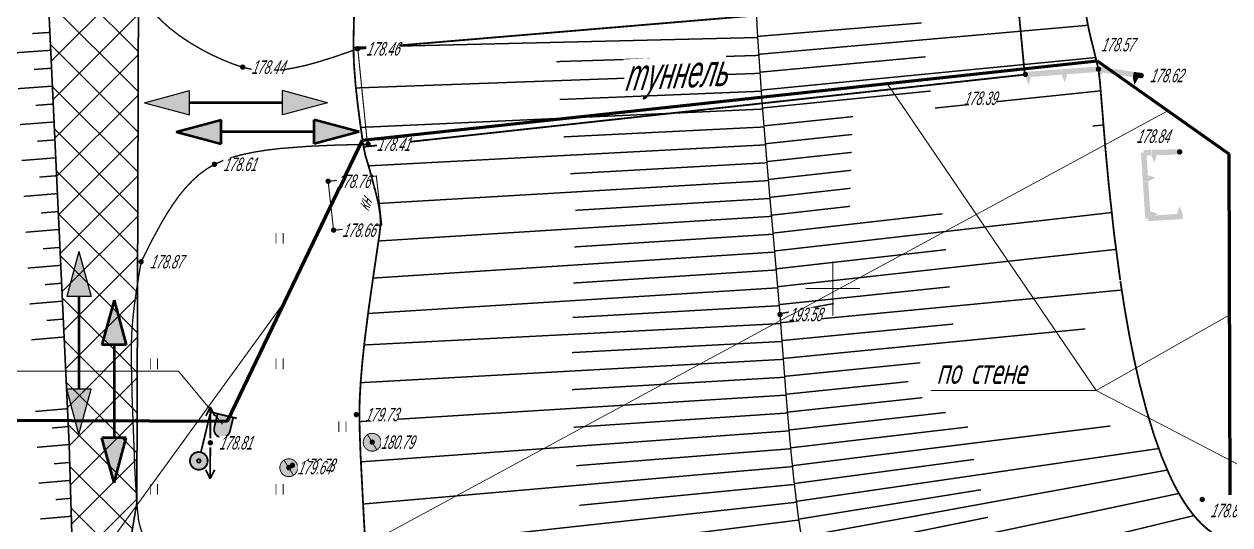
# Model space of a CAD drawing. Header units: millimetres. Extents: x 152217 to 562659, y 54507 to 219294.
# Drawn here: x 559881.5 to 560015.8, y 219011.1 to 219066.9 of the extents above; entities that cross this region are included whole.
import ezdxf

# ---------------------------------------------------------------- set-up
doc = ezdxf.new("R2010")
doc.units = ezdxf.units.MM
for name, pattern in [('Cплошная', [0]), ('Cплошная_0.50', [0]), ('Пунктирная 1_0.50', [0.5, 0, -0.5]), ('Штриховая 1.5-1.5_0.50', [1.5, 0.75, -0.75]), ('Штриховая 2_0.50', [2, 1, -1])]:
    doc.linetypes.add(name, pattern=pattern)
doc.layers.get('0').update_dxf_attribs({"lineweight": 18})
for name, color, linetype in [('доп', 7, 'Continuous'), ('Колодцы без разделения по назначению', 7, 'Continuous'), ('Контур здания', 7, 'Continuous'), ('ЛЭП н.напряж. застроен. терр.', 7, 'Continuous'), ('Проезжие части улиц и тротуаров (без бортового камня)', 7, 'Continuous'), ('Растительность травяная луговая', 7, 'Continuous'), ('Рельеф', 7, 'Continuous'), ('Сетка координатная', 7, 'Continuous'), ('Стенки подпорные отвес. (каменные_ бетонные_ железобетонные)', 7, 'Continuous'), ('Фонарь электр._ на ж.б. столб', 7, 'Continuous')]:
    doc.layers.add(name, color=color, linetype=linetype)
doc.layers.add('ИИ_ОФОРМЛЕНИЕ_025', color=7, linetype='Continuous', lineweight=25)
doc.layers.add('Эл.кабель', color=2, linetype='Continuous', lineweight=50)
doc.styles.get("Standard").update_dxf_attribs({"font": 'simplex.shx', "width": 0.6, "oblique": 15})

# ---------------------------------------------------------------- blocks, each defined once
blk = doc.blocks.new('2011 - 401 трава')
at = {"color": 7, "linetype": 'Continuous', "lineweight": 0, "const_width": 0.1, "flags": 128}
for points in [[(0, 0), (0, 1.2)], [(0.8, 0), (0.8, 1.2)]]:
    blk.add_lwpolyline(points, dxfattribs=at)
blk = doc.blocks.new('4031 - 114.4 ЛЭП низкого напряжения')
at = {"color": 7, "linetype": 'Continuous', "lineweight": 0, "const_width": 0.2, "flags": 128}
for points in [[(0.5, 0), (4, 0)], [(4, 0), (3, 0.5)], [(3, -0.5), (4, 0)]]:
    blk.add_lwpolyline(points, dxfattribs=at)
blk = doc.blocks.new('4031 - 114.4 ЛЭП низкого напряжения_MIRROR')
at = {"color": 7, "linetype": 'Continuous', "lineweight": 0, "const_width": 0.2, "flags": 128}
for points in [[(-4, 0), (-3, 0.5)], [(-3, -0.5), (-4, 0)], [(-0.5, 0), (-4, 0)]]:
    blk.add_lwpolyline(points, dxfattribs=at)
blk = doc.blocks.new('48 - 117.1 колодц.смотр.без раздел.по назначен d-2.0')
at = {"true_color": 0xffffff}
blk.add_hatch(color=7, dxfattribs=at).paths.add_polyline_path([(-0.00002, 1), (-0.3827, 0.92388), (-0.70712, 0.70712), (-0.92388, 0.3827), (-1, 0), (-0.92388, -0.38268), (-0.70712, -0.7071), (-0.3827, -0.92386), (0, -0.99998), (0.38268, -0.92386), (0.7071, -0.7071), (0.92386, -0.38268), (0.99998, 0.00002), (0.92386, 0.3827), (0.7071, 0.70712), (0.38268, 0.92388)])
at = {"color": 7, "linetype": 'Continuous', "lineweight": 0, "const_width": 0.1, "flags": 128}
blk.add_lwpolyline([(0, 1), (0.269797, 0.962917), (0.519584, 0.854419), (0.730836, 0.682553), (0.887885, 0.460065), (0.979084, 0.203456), (0.997669, -0.068242), (0.942261, -0.33488), (0.81697, -0.57668), (0.631088, -0.775711), (0.398401, -0.917211), (0.136167, -0.990686), (-0.136167, -0.990686), (-0.398401, -0.917211), (-0.631088, -0.775711), (-0.81697, -0.57668), (-0.942261, -0.33488), (-0.997669, -0.068242), (-0.979084, 0.203456), (-0.887885, 0.460065), (-0.730836, 0.682553), (-0.519584, 0.854419), (-0.269797, 0.962917), (0, 1)], close=True, dxfattribs=at)
at = {"color": 7, "linetype": 'Continuous', "lineweight": 0, "true_color": 0xffffff, "const_width": 0.02, "flags": 128}
blk.add_lwpolyline([(0, 1), (-0.382683, 0.92388), (-0.707107, 0.707107), (-0.92388, 0.382683), (-1, 0), (-0.92388, -0.382683), (-0.707107, -0.707107), (-0.382683, -0.92388), (0, -1), (0.382683, -0.92388), (0.707107, -0.707107), (0.92388, -0.382683), (1, 0), (0.92388, 0.382683), (0.707107, 0.707107), (0.382683, 0.92388), (0, 1)], close=True, dxfattribs=at)
at = {"color": 7, "linetype": 'Continuous', "lineweight": 0, "const_width": 0.1, "flags": 128}
blk.add_lwpolyline([(-0.71, 0.71), (0.71, -0.71)], dxfattribs=at)
blk = doc.blocks.new('33 - 110.1.1 фонарь на жб столб')
at = {"true_color": 0xffffff}
for points in [[(1.3, 2.8), (0.4, 2.8), (0.4, 2), (0.46028, 1.775), (0.625, 1.6103), (0.85, 1.55), (1.075, 1.6103), (1.2397, 1.775), (1.3, 2)], [(0, 0.5), (-0.25, 0.43302), (-0.43302, 0.25002), (-0.5, 0.00002), (-0.43302, -0.24998), (-0.25, -0.433), (-0.00002, -0.5), (0.24998, -0.433), (0.433, -0.25), (0.5, 0), (0.433, 0.25), (0.25, 0.43302)]]:
    blk.add_hatch(color=7, dxfattribs=at).paths.add_polyline_path(points)
at = {"color": 7, "linetype": 'Continuous', "lineweight": 0, "const_width": 0.1, "flags": 128}
for points in [[(0, 0.5), (0, 3)], [(0, 2.8), (1.5, 2.8)], [(0.4, 2.8), (0.4, 2)], [(1.3, 2.8), (1.3, 2)], [(1.3, 2), (1.265746, 1.827792), (1.168198, 1.681802), (1.022208, 1.584254), (0.85, 1.55), (0.677792, 1.584254), (0.531802, 1.681802), (0.434254, 1.827792), (0.4, 2)]]:
    blk.add_lwpolyline(points, dxfattribs=at)
at = {"color": 7, "linetype": 'Continuous', "lineweight": 0, "true_color": 0xffffff, "const_width": 0.02, "flags": 128}
for points in [[(1.3, 2.8), (0.4, 2.8), (0.4, 2), (0.460289, 1.775), (0.625, 1.610289), (0.85, 1.55), (1.075, 1.610289), (1.239711, 1.775), (1.3, 2), (1.3, 2.8)], [(0, 0.5), (-0.25, 0.433013), (-0.433013, 0.25), (-0.5, 0), (-0.433013, -0.25), (-0.25, -0.433013), (0, -0.5), (0.25, -0.433013), (0.433013, -0.25), (0.5, 0), (0.433013, 0.25), (0.25, 0.433013), (0, 0.5)]]:
    blk.add_lwpolyline(points, close=True, dxfattribs=at)
at = {"color": 7, "linetype": 'Continuous', "lineweight": 0, "const_width": 0.1, "flags": 128}
for points in [[(0, 0.5), (0.191342, 0.46194), (0.353553, 0.353553), (0.46194, 0.191342), (0.5, 0), (0.46194, -0.191342), (0.353553, -0.353553), (0.191342, -0.46194), (0, -0.5), (-0.191342, -0.46194), (-0.353553, -0.353553), (-0.46194, -0.191342), (-0.5, 0), (-0.46194, 0.191342), (-0.353553, 0.353553), (-0.191342, 0.46194), (0, 0.5)], [(0.086189, -0.05071), (0.096802, 0.025087), (0.05071, 0.086189), (-0.025087, 0.096802), (-0.086189, 0.05071), (-0.096802, -0.025087), (-0.05071, -0.086189), (0.025087, -0.096802), (0.086189, -0.05071)]]:
    blk.add_lwpolyline(points, close=True, dxfattribs=at)
blk = doc.blocks.new('118 - 330 отм высот')
blk.add_hatch(color=7).paths.add_polyline_path([(0.098, 0.12), (0.002, 0.155), (-0.095, 0.121), (-0.146, 0.032), (-0.129, -0.069), (-0.05, -0.135), (0.052, -0.136), (0.131, -0.07), (0.149, 0.031)])
at = {"color": 7, "linetype": 'Continuous', "lineweight": 0, "const_width": 0.01, "flags": 128}
blk.add_lwpolyline([(0.098, 0.12), (0.002, 0.155), (-0.095, 0.121), (-0.146, 0.032), (-0.129, -0.069), (-0.05, -0.135), (0.052, -0.136), (0.131, -0.07), (0.149, 0.031), (0.098, 0.12)], close=True, dxfattribs=at)
blk = doc.blocks.new('Крест')
at = {"color": 0, "linetype": 'Continuous', "lineweight": 0, "flags": 128}
for points in [[(0, -1), (0, 1)], [(-1, 0), (1, 0)]]:
    blk.add_lwpolyline(points, dxfattribs=at)

msp = doc.modelspace()

# ---------------------------------------------------------------- hatches: boundary and pattern name
at = {"layer": 'ИИ_ОФОРМЛЕНИЕ_025'}
h = msp.add_hatch(color=5, dxfattribs=at)
h.dxf.hatch_style = 1
h.paths.add_polyline_path([(559894.9058, 219058.1729), (559899.9058, 219056.8171), (559899.9058, 219059.5286)])
h.paths.add_polyline_path([(559915.2674, 219058.1729), (559910.2674, 219059.5286), (559910.2674, 219056.8171)])
at = {"layer": 'ИИ_ОФОРМЛЕНИЕ_025', "lineweight": 50}
h = msp.add_hatch(color=1, dxfattribs=at)
h.dxf.hatch_style = 1
h.paths.add_polyline_path([(559898.4269, 219054.9216), (559903.4269, 219053.5659), (559903.4269, 219056.2774)])
h.paths.add_polyline_path([(559918.7885, 219054.9216), (559913.7885, 219056.2774), (559913.7885, 219053.5659)])
at = {"layer": 'ИИ_ОФОРМЛЕНИЕ_025'}
h = msp.add_hatch(color=5, dxfattribs=at)
h.dxf.hatch_style = 1
h.paths.add_polyline_path([(559887.5869, 219021.2163), (559888.9426, 219026.2163), (559886.2311, 219026.2163)])
h.paths.add_polyline_path([(559887.5869, 219041.5779), (559886.2311, 219036.5779), (559888.9426, 219036.5779)])
at = {"layer": 'ИИ_ОФОРМЛЕНИЕ_025', "lineweight": 50}
h = msp.add_hatch(color=1, dxfattribs=at)
h.dxf.hatch_style = 1
h.paths.add_polyline_path([(559891.5094, 219015.797), (559892.8652, 219020.797), (559890.1537, 219020.797)])
h.paths.add_polyline_path([(559891.5094, 219036.1586), (559890.1537, 219031.1586), (559892.8652, 219031.1586)])
at = {"layer": 'Стенки подпорные отвес. (каменные_ бетонные_ железобетонные)'}
for points in [[(559993.6072, 219061.0497), (559993.6264, 219061.044), (559993.6285, 219061.0512), (559996.9983, 219061.2956), (559996.9549, 219061.8941), (559992.9654, 219061.6047), (559993.0088, 219061.0062), (559993.0102, 219060.9864), (559993.0124, 219060.9558), (559993.0129, 219060.9496), (559993.3477, 219060.2217), (559993.37, 219060.1734), (559993.385, 219060.2244), (559993.5963, 219060.9419), (559993.6264, 219061.044)], [(559997.0256, 219061.3176), (559997.0069, 219061.3163), (559996.9968, 219061.3156), (559997.0089, 219061.2894), (559997.366, 219060.5132), (559997.3841, 219060.5215), (559997.4033, 219060.5159), (559997.6145, 219061.2333), (559997.6446, 219061.3355), (559997.6467, 219061.3427), (560001.0166, 219061.5871), (560000.9732, 219062.1855), (559996.9836, 219061.8961)], [(560001.1323, 219061.8963), (560001.1106, 219062.1955), (560001.0019, 219062.1876), (560001.0439, 219061.6091), (560001.0252, 219061.6077), (560001.0151, 219061.607), (560001.0272, 219061.5808), (560001.0453, 219061.5891), (560001.0272, 219061.5808), (560001.0708, 219061.4966), (560001.0723, 219061.4936), (560001.0272, 219061.5808), (560001.0711, 219061.4853), (560001.0536, 219061.3683), (560001.0432, 219061.2983), (560001.0696, 219061.1983), (560001.0432, 219061.2983), (560001.0369, 219061.2557), (560001.1396, 219060.7759), (560001.1591, 219060.7801), (560001.1765, 219060.7704), (560001.5395, 219061.4243), (560001.5912, 219061.5175), (560001.5737, 219061.5272), (560001.5912, 219061.5175), (560001.5948, 219061.524), (560004.9366, 219061.026), (560005.025, 219061.6194), (560001.1765, 219062.193)], [(559997.3882, 219060.4648), (559997.4033, 219060.5159), (559997.3841, 219060.5215), (559997.366, 219060.5132)], [(560001.1765, 219060.7704), (560001.1591, 219060.7801), (560001.1396, 219060.7759), (560001.1507, 219060.7239)], [(560005.8627, 219061.0226), (560005.9315, 219061.4844), (560005.0535, 219061.6152), (560004.968, 219061.0415), (560004.9495, 219061.0443), (560004.9395, 219061.0458), (560004.9456, 219061.0176), (560004.9651, 219061.0217), (560004.9456, 219061.0176), (560004.9697, 219060.9259), (560005.0544, 219060.6045), (560004.9456, 219061.0176), (560005.1244, 219060.1821), (560005.1355, 219060.13), (560005.1614, 219060.1766), (560005.1439, 219060.1863), (560005.1614, 219060.1766), (560005.5243, 219060.8305), (560005.576, 219060.9236), (560005.5585, 219060.9333), (560005.576, 219060.9236), (560005.5796, 219060.9302), (560005.8431, 219060.8909)], [(560006.1623, 219052.7815), (560006.1654, 219052.6049), (560005.9892, 219052.5934), (560005.866, 219052.5854), (560006.0723, 219049.4147), (560006.651, 219049.4524), (560006.6522, 219049.4337), (560006.6529, 219049.4235), (560006.6792, 219049.4354), (560006.671, 219049.4537), (560006.6792, 219049.4354), (560006.7639, 219049.4785), (560007.0604, 219049.6293), (560006.6792, 219049.4354), (560007.4581, 219049.7867), (560007.5068, 219049.8087), (560007.4556, 219049.8241), (560006.7401, 219050.0406), (560006.6379, 219050.0716), (560006.6321, 219050.0524), (560006.6379, 219050.0716), (560006.6307, 219050.0737), (560006.4852, 219052.3105), (560006.9932, 219052.3194), (560006.9826, 219052.9194), (560006.1601, 219052.9048)], [(560007.0217, 219052.34), (560007.003, 219052.3396), (560006.9928, 219052.3395), (560007.0035, 219052.3126), (560007.0425, 219052.2259), (560007.1791, 219051.9226), (560007.0035, 219052.3126), (560007.3175, 219051.518), (560007.3361, 219051.5254), (560007.3175, 219051.518), (560007.3372, 219051.4684), (560007.355, 219051.5187), (560007.6051, 219052.2232), (560007.6409, 219052.3238), (560007.622, 219052.3305), (560007.6409, 219052.3238), (560007.6434, 219052.3309), (560010.1826, 219052.3757), (560010.1742, 219052.8498), (560010.172, 219052.9756), (560007.0115, 219052.9199)], [(560006.9125, 219045.432), (560006.9137, 219045.4133), (560006.9144, 219045.4031), (560006.9407, 219045.415), (560006.9325, 219045.4333), (560006.9407, 219045.415), (560007.7196, 219045.7663), (560007.7113, 219045.7846), (560007.7171, 219045.8037), (560007.0016, 219046.0202), (560006.8993, 219046.0512), (560006.8935, 219046.032), (560006.8993, 219046.0512), (560006.8922, 219046.0533), (560006.6729, 219049.4248), (560006.0741, 219049.3859), (560006.3338, 219045.3943)], [(560006.361, 219045.2485), (560006.6427, 219045.2668), (560006.6595, 219044.985), (560006.6605, 219044.9673), (560010.5352, 219045.198), (560010.4996, 219045.7969), (560010.4984, 219045.8169), (560010.4965, 219045.8476), (560010.4962, 219045.8539), (560010.1708, 219046.5858), (560010.1525, 219046.5777), (560010.1708, 219046.5858), (560010.1492, 219046.6346), (560010.1334, 219046.5836), (560009.913, 219045.8692), (560009.8815, 219045.7672), (560009.8793, 219045.76), (560006.6249, 219045.5663), (560006.6356, 219045.385), (560006.3356, 219045.3655), (560006.3433, 219045.2473)], [(560007.7171, 219045.8037), (560007.7113, 219045.7846), (560007.7196, 219045.7663), (560007.7682, 219045.7883)]]:
    msp.add_hatch(color=7, dxfattribs=at).paths.add_polyline_path(points)

# ---------------------------------------------------------------- linework, layer by layer
for p, q in [((560000.8629, 219026.0828), (560015.7063, 219034.468)), ((559898.6713, 219028.2261), (559862.994, 219028.2261)), ((559903.5959, 219022.3113), (559898.6713, 219028.2261)), ((559982.4667, 219026.0828), (560000.8629, 219026.0828)), ((560000.8629, 219026.0828), (560023.2699, 219014.4131))]:
    msp.add_line(p, q)
at = {"layer": 'ИИ_ОФОРМЛЕНИЕ_025', "color": 6}
for p, q in [((559884.5086, 219062.8125), (559893.0899, 219071.3939)), ((559894.1895, 219063.878), (559886.2083, 219071.8592)), ((559894.1753, 219059.4021), (559884.2037, 219069.3737)), ((559884.708, 219058.5218), (559894.2026, 219068.0164)), ((559894.1612, 219054.9261), (559884.4225, 219064.6647)), ((559884.9074, 219054.2311), (559894.1883, 219063.512)), ((559894.147, 219050.4501), (559884.6414, 219059.9558)), ((559885.1068, 219049.9403), (559894.1741, 219059.0076)), ((559894.1329, 219045.9742), (559884.8602, 219055.2468)), ((559885.3062, 219045.6496), (559894.1598, 219054.5032)), ((559894.1187, 219041.4982), (559885.079, 219050.5379)), ((559885.5056, 219041.3588), (559894.1456, 219049.9989)), ((559894.1046, 219037.0222), (559885.2978, 219045.8289)), ((559885.705, 219037.0681), (559894.1314, 219045.4945)), ((559894.0904, 219032.5462), (559885.5167, 219041.12)), ((559885.9044, 219032.7774), (559894.1171, 219040.9901)), ((559894.0762, 219028.0703), (559885.7355, 219036.411)), ((559886.1038, 219028.4866), (559894.1029, 219036.4857)), ((559894.0621, 219023.5943), (559885.9543, 219031.702)), ((559886.3031, 219024.1959), (559894.0886, 219031.9814)), ((559894.0479, 219019.1183), (559886.1732, 219026.9931)), ((559886.5, 219019.9027), (559894.0744, 219027.477)), ((559886.6299, 219015.5424), (559894.0601, 219022.9726)), ((559894.0338, 219014.6423), (559886.392, 219022.2841)), ((559893.5446, 219010.6414), (559886.5681, 219017.6179)), ((559886.7597, 219011.1821), (559894.0459, 219018.4683)), ((559886.8895, 219006.8218), (559894.0316, 219013.9639)), ((559892.91, 219006.7859), (559886.7059, 219012.99))]:
    msp.add_line(p, q, dxfattribs=at)
at = {"layer": 'ИИ_ОФОРМЛЕНИЕ_025', "color": 5}
for p, q in [((559894.9058, 219058.1729), (559899.9058, 219059.5286)), ((559899.9058, 219056.8171), (559899.9058, 219059.5286)), ((559910.2674, 219056.8171), (559910.2674, 219059.5286)), ((559915.2674, 219058.1729), (559910.2674, 219059.5286)), ((559894.9058, 219058.1729), (559899.9058, 219056.8171)), ((559915.2674, 219058.1729), (559910.2674, 219056.8171)), ((559887.5869, 219041.5779), (559886.2311, 219036.5779)), ((559887.5869, 219041.5779), (559888.9426, 219036.5779)), ((559888.9426, 219036.5779), (559886.2311, 219036.5779)), ((559888.9426, 219026.2163), (559886.2311, 219026.2163)), ((559887.5869, 219021.2163), (559886.2311, 219026.2163)), ((559887.5869, 219021.2163), (559888.9426, 219026.2163))]:
    msp.add_line(p, q, dxfattribs=at)
at = {"layer": 'ИИ_ОФОРМЛЕНИЕ_025', "color": 5, "lineweight": 50}
for p, q in [((559910.2674, 219058.1729), (559899.9058, 219058.1729)), ((559887.5869, 219036.5779), (559887.5869, 219026.2163))]:
    msp.add_line(p, q, dxfattribs=at)
at = {"layer": 'ИИ_ОФОРМЛЕНИЕ_025', "color": 1, "lineweight": 50}
for p, q in [((559898.4269, 219054.9216), (559903.4269, 219056.2774)), ((559903.4269, 219053.5659), (559903.4269, 219056.2774)), ((559913.7885, 219053.5659), (559913.7885, 219056.2774)), ((559918.7885, 219054.9216), (559913.7885, 219056.2774)), ((559898.4269, 219054.9216), (559903.4269, 219053.5659)), ((559913.7885, 219054.9216), (559903.4269, 219054.9216)), ((559918.7885, 219054.9216), (559913.7885, 219053.5659)), ((559891.5094, 219036.1586), (559890.1537, 219031.1586)), ((559891.5094, 219036.1586), (559892.8652, 219031.1586)), ((559892.8652, 219031.1586), (559890.1537, 219031.1586)), ((559891.5094, 219031.1586), (559891.5094, 219020.797)), ((559892.8652, 219020.797), (559890.1537, 219020.797)), ((559891.5094, 219015.797), (559890.1537, 219020.797)), ((559891.5094, 219015.797), (559892.8652, 219020.797))]:
    msp.add_line(p, q, dxfattribs=at)
at = {"layer": 'ИИ_ОФОРМЛЕНИЕ_025', "color": 6, "lineweight": 30}
msp.add_lwpolyline([(559884.0941, 219071.7333), (559886.4954, 219020.0589), (559889.6665, 218913.5509), (559889.0029, 218900.4572)], dxfattribs=at)
at = {"layer": 'Контур здания', "color": 7, "linetype": 'Cплошная_0.50', "lineweight": 0, "const_width": 0.12, "flags": 128}
msp.add_lwpolyline([(559919.7191, 219053.6046), (559918.6597, 219064.0891)], dxfattribs=at)
msp.add_lwpolyline([(559915.3471, 219049.4009), (559915.9547, 219043.9447), (559921.3225, 219044.5425), (559920.7149, 219049.9987), (559915.3471, 219049.4009)], close=True, dxfattribs=at)
at = {"layer": 'Проезжие части улиц и тротуаров (без бортового камня)', "color": 7, "linetype": 'Штриховая 1.5-1.5_0.50', "lineweight": 0, "const_width": 0.15, "flags": 128}
for points in [[(560001.6216, 219192.1699), (559984.9337, 219192.6198), (559971.3836, 219192.9102), (559966.6439, 219192.9454), (559964.1091, 219192.8817), (559963.3925, 219192.7879), (559962.6618, 219192.617), (559961.912, 219192.3679), (559961.1345, 219192.0378), (559959.8513, 219191.3569), (559958.3422, 219190.3995), (559957.3226, 219189.7033), (559955.6577, 219188.5838), (559955.2803, 219188.3426), (559951.6356, 219185.9832), (559948.7003, 219184.0056), (559946.0931, 219182.1635), (559943.176, 219179.9564), (559941.9377, 219178.9465), (559940.8485, 219178.001), (559938.3298, 219175.6286), (559935.1668, 219172.4741), (559931.8173, 219169.0047), (559928.4473, 219165.4019), (559925.2704, 219161.887), (559922.7105, 219158.9213), (559920.4149, 219156.1091), (559918.252, 219153.3264), (559916.0959, 219150.3976), (559914.0829, 219147.4933), (559912.1118, 219144.4523), (559910.296, 219141.4326), (559908.1654, 219137.8523), (559905.781, 219133.858), (559904.2693, 219131.2352), (559902.9466, 219128.838), (559901.766, 219126.5809), (559900.7158, 219124.4413), (559899.5119, 219121.7597), (559898.5147, 219119.2371), (559897.7199, 219116.8624), (559897.1257, 219114.6306), (559896.6333, 219112.0763), (559896.153, 219108.7805), (559895.6921, 219104.7906), (559895.2613, 219100.2001), (559894.9264, 219095.8994), (559894.6338, 219091.3968), (559894.3946, 219086.8639), (559894.221, 219082.528), (559894.1228, 219078.6589), (559894.1037, 219075.426), (559894.1643, 219072.9958), (559894.3022, 219071.4675), (559894.4158, 219070.9522), (559894.5861, 219070.4344), (559894.8129, 219069.9146), (559895.096, 219069.3935), (559895.4351, 219068.8716), (559895.8296, 219068.3498), (559896.2787, 219067.8293), (559896.7815, 219067.311), (559897.7304, 219066.46), (559898.8145, 219065.6269), (559900.0215, 219064.8214), (559901.3285, 219064.0587), (559902.4698, 219063.4701), (559903.6282, 219062.9395), (559904.7666, 219062.4843), (559905.8302, 219062.1264), (559906.7426, 219061.9064), (559907.7085, 219061.7788), (559908.7322, 219061.743), (559909.8204, 219061.7987), (559910.7939, 219061.9169), (559911.8281, 219062.1014), (559912.934, 219062.3541), (559914.1341, 219062.6801), (559916.0152, 219063.2694), (559918.6094, 219064.1662)], [(559919.8021, 219053.5369), (559915.955, 219053.4322), (559913.2125, 219053.3119), (559909.9616, 219053.06), (559908.5616, 219052.8925), (559907.2866, 219052.6945), (559905.9203, 219052.4176), (559904.7034, 219052.093), (559903.6276, 219051.7186), (559902.6883, 219051.2927), (559901.8312, 219050.7874), (559901.0027, 219050.1747), (559900.199, 219049.4518), (559899.4148, 219048.6139), (559898.7645, 219047.8139), (559898.1178, 219046.9204), (559897.4678, 219045.924), (559896.8011, 219044.8045), (559895.8146, 219042.9917), (559894.5172, 219040.4296)], [(559894.5172, 219040.4296), (559894.0054, 219037.2854), (559893.773, 219035.6254), (559893.6043, 219034.1371), (559893.4768, 219032.5078), (559893.4245, 219030.9807), (559893.4436, 219028.6497), (559893.5265, 219025.1082), (559893.8276, 219017.0558), (559894.0305, 219013.5935), (559894.224, 219011.6854), (559894.3445, 219011.1274), (559894.5183, 219010.5594), (559894.7467, 219009.9774), (559895.0322, 219009.3746), (559895.5955, 219008.3811), (559896.3665, 219007.2098), (559896.904, 219006.4419), (559897.8182, 219005.1168), (559903.0771, 218997.3174), (559914.1625, 218980.9417), (559928.1612, 218960.278)]]:
    msp.add_lwpolyline(points, dxfattribs=at)
at = {"layer": 'Рельеф', "color": 7, "linetype": 'Пунктирная 1_0.50', "lineweight": 0, "const_width": 0.2, "flags": 128}
for points in [[(559951.4133, 219141.9281), (559946.4314, 219136.4137), (559941.1542, 219130.517), (559937.3016, 219126.0827), (559935.1682, 219123.6396), (559934.29, 219122.6503), (559932.6474, 219120.7311), (559931.3953, 219119.1219), (559930.7012, 219118.127), (559930.0952, 219117.1614), (559929.5693, 219116.2121), (559929.1192, 219115.2717), (559928.6024, 219114.0182), (559927.931, 219112.2569), (559926.2463, 219107.5354), (559924.3073, 219101.7684), (559922.505, 219096.1007), (559921.6043, 219093.1129), (559920.8468, 219090.4648), (559920.2471, 219088.2078), (559919.8125, 219086.3697), (559919.4852, 219084.6727), (559919.1936, 219082.7786), (559918.9382, 219080.6895), (559918.7193, 219078.4081), (559918.4572, 219074.584), (559918.2794, 219070.3185), (559918.1773, 219065.3483), (559918.1658, 219064.5585), (559918.2108, 219062.6213), (559918.3985, 219060.1886), (559918.623, 219058.1255), (559918.9209, 219055.8221), (559919.2002, 219053.8769), (559919.2917, 219053.2462), (559919.525, 219052.1773), (559919.7605, 219051.404), (559919.8483, 219051.1247), (559920.1395, 219050.0648), (559920.4055, 219049.0497), (559920.5345, 219048.581), (559920.8121, 219047.5016), (559921.0051, 219046.5978), (559921.1593, 219045.5123), (559921.1834, 219044.6032), (559921.0508, 219043.4186), (559920.6519, 219040.685), (559920.531, 219039.8749), (559919.8826, 219035.3613), (559919.4155, 219031.6729), (559919.1569, 219029.2426), (559918.9733, 219027.0684), (559918.8639, 219025.1411), (559918.8285, 219023.4585), (559918.8625, 219021.4926), (559918.9606, 219018.8137), (559919.3428, 219011.4743), (559919.8234, 219003.8323), (559920.3894, 218995.7737), (559920.893, 218989.3258), (559921.2473, 218985.534), (559921.57, 218983.3537), (559922.0337, 218981.1039), (559922.5877, 218978.9616), (559923.2646, 218976.7482), (559923.9868, 218974.6724), (559924.8169, 218972.5175), (559925.8246, 218970.0889), (559926.8489, 218967.7647), (559928.1732, 218964.9684), (559929.4934, 218962.4142), (559930.2777, 218961.0089), (559931.0558, 218959.6992), (559931.8267, 218958.4871), (559932.5893, 218957.3739), (559934.4399, 218954.9099), (559936.6853, 218952.1465), (559939.2338, 218949.201), (559941.9061, 218946.2849), (559944.7472, 218943.3662), (559947.4551, 218940.7728), (559950.2519, 218938.1525), (559954.1032, 218934.5488), (559956.3451, 218932.5188), (559958.3838, 218930.7429), (559960.2819, 218929.1665), (559962.0569, 218927.7754), (559964.2197, 218926.2149), (559966.2053, 218924.9472), (559967.1344, 218924.4213), (559968.0217, 218923.967), (559968.8676, 218923.5841), (559969.6724, 218923.2725), (559970.4723, 218923.0232), (559971.3292, 218922.8184), (559972.2437, 218922.6578), (559973.2169, 218922.5412), (559974.2492, 218922.4686), (559975.3434, 218922.4397), (559976.5018, 218922.4545), (559977.7285, 218922.5129), (559979.5441, 218922.6658), (559981.5301, 218922.905), (559983.7169, 218923.2327), (559986.3903, 218923.6917), (559987.3392, 218923.8622), (559990.9549, 218924.4786), (559992.1395, 218924.6333), (559993.0943, 218924.7122), (559997.9667, 218924.9141), (560002.842, 218925.0551), (560007.7187, 218925.1658)], [(560003.5674, 219038.3012), (560004.0484, 219035.2061), (560004.5622, 219032.2807), (560005.1088, 219029.5251), (560005.6881, 219026.9401), (560006.4618, 219023.9361), (560007.2861, 219021.2048), (560008.1605, 219018.7479), (560009.0847, 219016.5669), (560009.5652, 219015.5803), (560010.0579, 219014.663), (560010.5628, 219013.8153), (560011.0797, 219013.0371), (560011.6088, 219012.3286), (560012.1498, 219011.6899), (560012.7027, 219011.1209), (560013.2676, 219010.6219), (560013.8669, 219010.1642), (560014.5003, 219009.7378), (560015.1684, 219009.3426), (560015.8713, 219008.9782), (560016.6094, 219008.6447), (560017.3834, 219008.3415), (560019.041, 219007.8259), (560020.8466, 219007.4301), (560022.8104, 219007.1516), (560024.9419, 219006.989), (560027.2569, 219006.941), (560028.9403, 219006.9735), (560030.7285, 219007.0585), (560032.6348, 219007.1968), (560034.6829, 219007.39), (560039.1953, 219007.9341), (560045.4865, 219008.8381), (560045.6692, 219008.8652), (560051.9823, 219009.7694), (560056.5475, 219010.3128), (560058.617, 219010.5026), (560060.543, 219010.6356), (560062.3491, 219010.7135), (560064.0487, 219010.7368), (560082.7238, 219010.6281), (560095.701, 219010.5169), (560101.3988, 219010.4668), (560114.6816, 219010.3784), (560125.2588, 219010.4413), (560135.836, 219010.571), (560141.049, 219010.6488), (560141.8379, 219010.5647), (560141.9488, 219010.5477), (560142.4874, 219010.4814), (560142.8468, 219010.4834), (560143.0287, 219010.5242), (560143.1586, 219010.5985), (560143.2384, 219010.7074), (560143.269, 219010.852), (560143.2091, 219025.066), (560143.2066, 219025.5729), (560143.0897, 219051.0998), (560143.0601, 219061.9877), (560143.0801, 219066.1923), (560143.1701, 219066.654), (560143.3972, 219067.1735), (560143.7633, 219067.7558), (560144.2801, 219068.4197), (560145.3329, 219069.588), (560146.1278, 219070.4666), (560146.4459, 219070.8935), (560146.5762, 219071.1927), (560146.5747, 219071.3028), (560146.5286, 219071.3876), (560146.3001, 219071.4844), (560145.7308, 219071.5), (560144.646, 219071.4498), (560140.7394, 219071.1408), (560136.0751, 219070.7173), (560130.5651, 219070.2175), (560125.0321, 219069.7647), (560121.2194, 219069.5368), (560117.8337, 219069.4417), (560114.0956, 219069.4151), (560106.9642, 219069.5025), (560105.6294, 219069.5278), (560099.8331, 219069.6228), (560094.6925, 219069.6667), (560092.0059, 219069.6874), (560083.3424, 219069.7941), (560078.741, 219069.9019), (560074.6847, 219070.0466), (560070.6069, 219070.2759), (560064.753, 219070.7021), (560062.4613, 219070.8795), (560052.9491, 219071.5841), (560046.5214, 219071.9588), (560041.1378, 219072.1458), (560034.5313, 219072.2187), (560026.3013, 219072.2199), (560017.5371, 219072.1445), (560009.985, 219072.0025), (560006.498, 219071.8952), (560003.793, 219071.7729), (560001.9193, 219071.6379), (560000.8987, 219071.4919), (560000.6239, 219071.3939), (560000.3844, 219071.2499), (560000.1799, 219071.0598), (560000.0103, 219070.8233), (559999.8755, 219070.5403), (559999.7751, 219070.2103), (559999.6768, 219069.4065), (559999.6927, 219068.6677), (559999.7864, 219067.8064), (559999.9587, 219066.8102), (560000.2187, 219065.6274), (560000.6236, 219064.008), (560001.1323, 219061.8963), (560001.2849, 219060.6421), (560001.5389, 219057.5709), (560001.917, 219052.9477), (560002.2736, 219049.0731), (560002.8767, 219043.5157), (560003.5531, 219038.3988)]]:
    msp.add_lwpolyline(points, dxfattribs=at)
at = {"layer": 'Рельеф', "color": 7, "linetype": 'Cплошная_0.50', "lineweight": 0, "const_width": 0.15, "flags": 128}
for points in [[(559965.6628, 219034.6393), (559965.6692, 219034.5502), (559965.695, 219034.1948), (559966.3529, 219025.4255), (559966.7735, 219020.5004), (559967.188, 219016.3127), (559967.7023, 219012.0241), (559968.2372, 219008.5405), (559968.9177, 219004.8464), (559969.5509, 219001.7658), (559970.3976, 218998.2206), (559970.8408, 218996.6027), (559971.3012, 218995.0731), (559971.8641, 218993.3876), (559972.4557, 218991.8058), (559973.0783, 218990.3221), (559973.7333, 218988.933), (559974.4665, 218987.5486), (559975.3107, 218986.1045), (559976.2587, 218984.6131), (559977.2998, 218983.091), (559978.3199, 218981.692), (559979.3929, 218980.3022), (559980.5032, 218978.9421), (559981.6312, 218977.6356), (559982.7153, 218976.4501), (559983.7751, 218975.3604), (559984.7896, 218974.3878), (559985.7388, 218973.5518), (559986.6672, 218972.8164), (559987.659, 218972.1113), (559988.7094, 218971.4401), (559989.8128, 218970.8064), (559990.9226, 218970.2335), (559992.0694, 218969.7022), (559993.2462, 218969.2158), (559994.4456, 218968.7774), (559995.6458, 218968.394), (559996.8524, 218968.063), (559998.0573, 218967.7863), (559999.2526, 218967.5661), (560000.4922, 218967.4136), (560002.0676, 218967.3021), (560003.9859, 218967.2312), (560006.265, 218967.2), (560010.2176, 218967.2236), (560015.434, 218967.3318), (560017.1388, 218967.3753), (560023.2545, 218967.4998), (560029.2321, 218967.5835), (560032.1563, 218967.6458), (560035.2093, 218967.7106), (560041.187, 218967.7924), (560051.3355, 218967.782), (560053.7985, 218967.7752), (560065.8245, 218967.7477), (560078.6532, 218967.7722), (560081.4007, 218967.794), (560088.6535, 218967.8569), (560098.6531, 218968.014), (560103.8369, 218968.1571), (560108.6452, 218968.3436), (560120.2037, 218968.9103), (560126.8397, 218969.2962), (560132.4347, 218969.68), (560137.8444, 218970.1461), (560139.9412, 218970.3764), (560141.6296, 218970.6047), (560144.8745, 218971.1807), (560148.1357, 218971.916), (560151.3851, 218972.8067), (560154.5317, 218973.8302), (560156.09, 218974.4019), (560157.6007, 218975.0016), (560159.0579, 218975.6271), (560160.4564, 218976.2762), (560161.8659, 218976.9817), (560163.3, 218977.7487), (560164.7402, 218978.5675), (560166.1681, 218979.4276), (560167.6102, 218980.3472), (560169.0031, 218981.2884), (560170.3309, 218982.2404), (560171.5804, 218983.1937), (560172.8188, 218984.2062), (560173.9429, 218985.201), (560174.9436, 218986.1698), (560175.8142, 218987.1064), (560176.5817, 218988.0469), (560177.315, 218989.0756), (560178.0164, 218990.1955), (560178.689, 218991.4116), (560179.2355, 218992.5147), (560179.7677, 218993.6976), (560180.2896, 218994.9691), (560180.8087, 218996.3473), (560181.5715, 218998.5731), (560182.4709, 219001.434), (560183.2645, 219004.2708), (560184.1214, 219007.7927), (560184.9736, 219011.7113), (560185.7733, 219015.7995), (560186.5024, 219020), (560187.0746, 219023.8573), (560187.5677, 219028.1241), (560188.1346, 219034.1006), (560189.1743, 219046.8657), (560189.6285, 219052.8446), (560190.0099, 219057.8574), (560190.2926, 219061.1653), (560190.7554, 219066.0004), (560190.8922, 219067.4018), (560191.4064, 219072.9432), (560191.7083, 219076.9513), (560191.8231, 219079.2034), (560191.8646, 219081.0955), (560191.8334, 219082.6567), (560191.7291, 219083.8998), (560191.5348, 219085.0606), (560191.2494, 219086.2493), (560190.874, 219087.4612), (560190.4105, 219088.6902), (560189.9064, 219089.8346), (560189.3323, 219090.9814), (560188.6915, 219092.1236), (560187.9889, 219093.2527), (560187.2768, 219094.2943), (560186.521, 219095.3075), (560185.7282, 219096.2833), (560184.9065, 219097.2119), (560184.0874, 219098.0446), (560183.1769, 219098.8694), (560182.1751, 219099.6862), (560181.0822, 219100.4948), (560180.0423, 219101.2014), (560178.9314, 219101.9017), (560177.7495, 219102.5958), (560176.4962, 219103.2837), (560174.1985, 219104.441), (560171.6832, 219105.5863), (560168.6536, 219106.8488), (560165.3891, 219108.1145), (560161.1747, 219109.6163), (560157.183, 219110.8881), (560154.8886, 219111.5401), (560152.7269, 219112.0901), (560150.7068, 219112.536), (560148.834, 219112.8765), (560146.8864, 219113.1496), (560144.6375, 219113.3938), (560142.0753, 219113.6106), (560139.1768, 219113.8018), (560133.9145, 219114.0541), (560127.3255, 219114.2699), (560121.7269, 219114.4136), (560115.469, 219114.5769), (560109.4173, 219114.7269), (560101.942, 219114.8656), (560085.7271, 219115.0714), (560069.9853, 219115.1794), (560054.5729, 219115.2018), (560039.1602, 219115.128), (560032.1411, 219115.0358), (560026.6287, 219114.9082), (560022.9545, 219114.8015), (560015.9536, 219114.5871), (560010.1112, 219114.3378), (560005.2869, 219114.0322), (560002.6503, 219113.8041), (560000.2792, 219113.5452), (559998.1572, 219113.2535), (559996.2753, 219112.928), (559995.3759, 219112.7537), (559991.308, 219111.9446), (559988.3, 219111.2714), (559986.0675, 219110.696), (559984.0464, 219110.0956), (559982.1973, 219109.4584), (559980.5034, 219108.7786), (559978.6257, 219107.8821), (559977.7631, 219107.4052), (559976.9498, 219106.9086), (559976.1849, 219106.3913), (559975.4677, 219105.8532), (559974.7978, 219105.2939), (559974.1747, 219104.7128), (559972.9205, 219103.3589), (559971.6672, 219101.7752), (559970.4309, 219099.9821), (559969.2301, 219098.0064), (559968.1162, 219095.9426), (559967.0717, 219093.7694), (559966.1137, 219091.5223), (559965.2579, 219089.238), (559964.4953, 219086.8767), (559963.8683, 219084.5515), (559963.3862, 219082.2968), (559963.055, 219080.1407), (559962.9528, 219079.0744), (559962.8823, 219077.823), (559962.8364, 219074.7633), (559962.9173, 219070.9576), (559963.1251, 219066.3919), (559963.6522, 219058.3952), (559964.4781, 219048.3013), (559964.9699, 219042.746), (559965.6602, 219034.674)], [(559973.4201, 219103.9259), (559972.3532, 219102.6707), (559971.2921, 219101.256), (559970.2473, 219099.6955), (559969.2301, 219098.0064), (559968.1162, 219095.9426), (559967.0717, 219093.7694), (559966.1137, 219091.5223), (559965.2579, 219089.238), (559964.4953, 219086.8767), (559963.8683, 219084.5515), (559963.3862, 219082.2968), (559963.055, 219080.1407), (559962.9528, 219079.0744), (559962.8823, 219077.823), (559962.8364, 219074.7633), (559962.9173, 219070.9576), (559963.1251, 219066.3919), (559963.6522, 219058.3952), (559964.4781, 219048.3013), (559964.9699, 219042.746), (559965.6692, 219034.5502), (559965.695, 219034.1948), (559966.3529, 219025.4255), (559966.7735, 219020.5004), (559967.188, 219016.3127), (559967.7023, 219012.0241), (559968.2372, 219008.5405), (559968.9177, 219004.8464), (559969.5509, 219001.7658), (559970.3976, 218998.2206), (559970.8408, 218996.6027), (559971.3012, 218995.0731), (559971.8641, 218993.3876), (559972.4557, 218991.8058), (559973.0783, 218990.3221), (559973.7333, 218988.933), (559974.4665, 218987.5486), (559975.3107, 218986.1045), (559976.2587, 218984.6131), (559977.2998, 218983.091), (559978.3199, 218981.692), (559979.3929, 218980.3022), (559980.5032, 218978.9421), (559981.6312, 218977.6356), (559982.7153, 218976.4501), (559983.7751, 218975.3604), (559984.7896, 218974.3878), (559985.7388, 218973.5518), (559986.6672, 218972.8164), (559987.659, 218972.1113), (559988.7094, 218971.4401), (559989.8128, 218970.8064), (559990.9226, 218970.2335), (559992.0694, 218969.7022), (559993.2462, 218969.2158), (559994.4456, 218968.7774), (559995.6458, 218968.394), (559996.8524, 218968.063), (559998.0573, 218967.7863), (559999.2526, 218967.5661), (560000.4922, 218967.4136), (560002.0676, 218967.3021), (560003.9859, 218967.2312), (560006.265, 218967.2), (560007.0795, 218967.1984)]]:
    msp.add_lwpolyline(points, dxfattribs=at)
at = {"layer": 'Рельеф', "color": 7, "linetype": 'Штриховая 2_0.50', "lineweight": 0, "const_width": 0.2, "flags": 128}
for points in [[(559918.6094, 219064.1662), (559991.9678, 219070.3286)], [(559992.074, 219070.2513), (559992.9271, 219061.3092)], [(559919.2917, 219053.2462), (559992.9871, 219061.3055)]]:
    msp.add_lwpolyline(points, dxfattribs=at)
at = {"layer": 'Рельеф', "color": 7, "linetype": 'Cплошная', "lineweight": 0, "const_width": 0.15, "flags": 128}
for points in [[(559963.1717, 219065.563), (559981.4358, 219067.0669)], [(559884.2927, 219066.0063), (559882.4084, 219065.8806)], [(559963.2927, 219063.5667), (559999.9605, 219066.8015)], [(559963.1789, 219065.4392), (559918.1636, 219064.3551)], [(559884.3739, 219064.008), (559880.6169, 219063.7467)], [(559963.3006, 219063.4429), (559940.7724, 219062.7521)], [(559963.4244, 219061.571), (559981.8963, 219063.2922)], [(559963.5651, 219059.576), (560000.828, 219063.2055)], [(559884.4591, 219062.0098), (559882.5862, 219061.8752)], [(559963.4329, 219061.4473), (559918.4358, 219059.812)], [(559884.5474, 219060.0117), (559880.8128, 219059.736)], [(559963.5741, 219059.4523), (559941.1307, 219058.5253)], [(559963.7136, 219057.5815), (559982.4615, 219059.4756)], [(559982.9136, 219057.571), (560001.3849, 219059.4948)], [(559884.6384, 219058.0138), (559882.7765, 219057.8731)], [(559963.723, 219057.4579), (559918.9778, 219055.4141)], [(559963.8687, 219055.5875), (559973.7973, 219056.6216)], [(559884.7314, 219056.016), (559881.0183, 219055.7298)], [(559963.8785, 219055.4639), (559941.5845, 219054.3593)], [(560000.4817, 219055.5596), (560001.6884, 219055.6912)], [(559884.8263, 219054.0182), (559882.9748, 219053.873)], [(559964.0295, 219053.594), (559973.7297, 219054.6302)], [(559964.0396, 219053.4704), (559919.847, 219051.129)], [(559964.1951, 219051.6009), (559973.6619, 219052.6337)], [(559884.9225, 219052.0205), (559881.2297, 219051.7266)], [(559964.2056, 219051.4773), (559942.3091, 219050.2507)], [(559885.0199, 219050.0229), (559883.1784, 219049.8744)], [(559964.3649, 219049.6081), (559973.5939, 219050.6324)], [(559964.3755, 219049.4845), (559920.9384, 219046.9359)], [(559964.5379, 219047.6156), (559973.5258, 219048.6266)], [(559885.1182, 219048.0253), (559881.4447, 219047.7255)], [(559964.5488, 219047.4921), (559942.8693, 219046.1708)], [(559885.2173, 219046.0278), (559883.3851, 219045.8766)], [(559964.7245, 219045.4998), (559920.9572, 219042.7512)], [(559964.7136, 219045.6233), (559973.4575, 219046.6163)], [(559964.8908, 219043.6312), (559983.7665, 219045.786)], [(559965.0686, 219041.6391), (560002.6154, 219045.9235)], [(559885.3169, 219044.0303), (559881.6614, 219043.7259)], [(559964.9018, 219043.5077), (559942.7756, 219042.088)], [(559885.4169, 219042.0328), (559883.5934, 219041.8797)], [(559965.0797, 219041.5156), (559920.3442, 219038.6134)], [(559965.2455, 219039.647), (559984.1528, 219041.7857)], [(559965.419, 219037.6545), (560003.101, 219041.819)], [(559885.5171, 219040.0353), (559881.8784, 219039.7275)], [(559965.2564, 219039.5234), (559942.6554, 219038.0627)], [(559885.6174, 219038.0378), (559883.802, 219037.8832)], [(559965.4296, 219037.5309), (559919.7894, 219034.6683)], [(559965.5844, 219035.6614), (559984.5529, 219037.6419)], [(559965.735, 219033.6419), (560003.7191, 219037.2833)], [(559885.7177, 219036.0403), (559882.0942, 219035.73)], [(559965.5942, 219035.5377), (559942.5788, 219034.223)], [(559965.6628, 219034.6393), (559971.6623, 219035.7809)], [(559885.8178, 219034.0428), (559884.0095, 219033.8872)], [(559965.7421, 219033.5432), (559919.3568, 219031.1569)], [(559965.6602, 219034.674), (559965.8553, 219034.676)], [(559965.6602, 219034.674), (559965.6922, 219034.6687)], [(559965.6602, 219034.674), (559965.6974, 219034.6608)], [(559965.6628, 219034.6393), (559965.7542, 219034.675)], [(559965.6628, 219034.6393), (559965.6894, 219034.6636)], [(559965.6628, 219034.6393), (559965.6845, 219034.6528)], [(559965.8799, 219031.6472), (559984.9539, 219033.4889)], [(559885.9176, 219032.0453), (559882.3076, 219031.7333)], [(559966.027, 219029.6526), (559999.673, 219032.9513)], [(559965.8871, 219031.5485), (559942.5139, 219030.3102)], [(559966.0344, 219029.5539), (559918.965, 219026.9509)], [(559966.1778, 219027.6583), (559981.3045, 219029.1752)], [(559966.1854, 219027.5596), (559942.5183, 219026.1781)], [(559966.3338, 219025.6644), (559979.9495, 219027.0707)], [(559966.3417, 219025.5657), (559918.8367, 219022.6107)], [(559886.3112, 219024.055), (559882.7221, 219023.7421)], [(559966.4964, 219023.671), (559981.5195, 219025.2802)], [(559966.5047, 219023.5724), (559942.7014, 219021.9809)], [(559966.6676, 219021.6784), (559984.1192, 219023.631)], [(559886.4075, 219022.0573), (559884.6149, 219021.901)], [(559966.6763, 219021.5798), (559918.991, 219018.1246)], [(559966.8491, 219019.6866), (559986.5999, 219022.0129)], [(559967.0435, 219017.6961), (560002.4737, 219022.1277)], [(559886.5027, 219020.0596), (559882.9205, 219019.7474)], [(559966.8584, 219019.5881), (559942.9809, 219017.6975)], [(559967.4847, 219013.7206), (560007.8369, 219019.6091)], [(559886.5966, 219018.0618), (559884.8067, 219017.9061)], [(559967.0536, 219017.5976), (559919.2313, 219013.4221)], [(559967.254, 219015.7072), (559987.2896, 219018.3965)], [(559886.689, 219016.0639), (559883.1108, 219015.7535)], [(559968.0333, 219009.7586), (560008.7938, 219017.2114)], [(559967.2649, 219015.6088), (559943.3193, 219013.2788)], [(559967.7414, 219011.7371), (559988.0414, 219015.0133)], [(559968.7318, 219005.8202), (560010.0916, 219014.6035)], [(559886.7798, 219014.066), (559884.991, 219013.9114)], [(559967.4967, 219013.6223), (559919.5316, 219008.3526)], [(559886.8687, 219012.068), (559883.2908, 219011.7605)], [(559968.3712, 219007.7874), (559988.8361, 219011.9492)], [(559969.5218, 219001.8991), (560011.7684, 219012.1314)], [(559967.755, 219011.6391), (559943.7318, 219008.6068)]]:
    msp.add_lwpolyline(points, dxfattribs=at)
at = {"layer": 'Эл.кабель', "color": 6, "lineweight": 60}
for p, q in [((560015.6503, 219052.4753), (560015.7684, 219014.4671)), ((559854.0739, 219022.8492), (559904.1461, 219022.6609))]:
    msp.add_line(p, q, dxfattribs=at)

# ---------------------------------------------------------------- block references
at = {"layer": 'ИИ_ОФОРМЛЕНИЕ_025', "color": 1, "lineweight": 50, "xscale": 2, "yscale": 2, "zscale": 2}
msp.add_blockref('118 - 330 отм высот', (559919.8021, 219053.5369, 356.814), dxfattribs=at)
at = {"layer": 'Колодцы без разделения по назначению', "color": 7, "zscale": 2, "rotation": 346.4797719999943}
for p in [(559920.2503, 219020.3115), (559910.9663, 219017.4745)]:
    msp.add_blockref('48 - 117.1 колодц.смотр.без раздел.по назначен d-2.0', p, dxfattribs=at)
at = {"layer": 'ЛЭП н.напряж. застроен. терр.', "color": 7, "zscale": 2}
for name, rotation in [('4031 - 114.4 ЛЭП низкого напряжения_MIRROR', 270.083823000021), ('4031 - 114.4 ЛЭП низкого напряжения', 269.7278649999896)]:
    msp.add_blockref(name, (559902.2275, 219020.2424), dxfattribs=dict(at, rotation=rotation))
at = {"layer": 'Растительность травяная луговая', "color": 7, "zscale": 2}
for p in [(559909.541, 219042.4572), (559895.541, 219028.4572), (559909.541, 219028.4572), (559916.541, 219021.4572), (559895.541, 219014.4572), (559909.541, 219014.4572)]:
    msp.add_blockref('2011 - 401 трава', p, dxfattribs=at)
at = {"layer": 'Рельеф', "color": 7, "xscale": 2, "yscale": 2, "zscale": 2}
for p in [(559918.6094, 219064.1662, 356.916), (559905.8302, 219062.1264, 356.888), (560001.1323, 219061.8963, 357.1337), (559992.9871, 219061.3055, 356.7772), (560005.8873, 219061.1876, 357.247), (559902.6883, 219051.2927, 357.216), (559915.3471, 219049.4009, 357.526), (559915.9547, 219043.9447, 357.316), (559894.5172, 219040.4296, 357.748), (559965.6692, 219034.5502, 387.168), (559918.4852, 219023.3838, 359.468), (559902.2275, 219020.2424, 357.622), (559920.2503, 219020.3115, 361.57), (559910.9663, 219017.4745, 359.286), (559911.3594, 219017.7318, 357.458)]:
    msp.add_blockref('118 - 330 отм высот', p, dxfattribs=at)
at = {"layer": 'Фонарь электр._ на ж.б. столб', "color": 6, "xscale": 1.999999999999998, "yscale": 1.999999999999998, "zscale": 4, "rotation": 346.4797719999943}
msp.add_blockref('33 - 110.1.1 фонарь на жб столб', (559900.9458, 219018.235), dxfattribs=at)

# ---------------------------------------------------------------- texts
at = {"layer": 'доп', "oblique": 15, "width": 0.6}
msp.add_text('по стене', height=3, dxfattribs=at).set_placement((559983.0642, 219026.7957))

# ---------------------------------------------------------------- next in the draw order: texts
at = {"layer": 'Рельеф', "color": 7, "char_height": 1.5, "attachment_point": 4, "bg_fill": 3, "box_fill_scale": 1, "bg_fill_color": 256, "bg_fill_transparency": 0}
for s, insert in [('{\\fD431|c1|b0|i1;\\l\\C0;178.46}', (559919.6094, 219064.1662)), ('{\\fD431|c1|b0|i1;\\l\\C0;178.57}', (560001.4426, 219064.6334)), ('{\\fD431|c1|b0|i1;\\l\\C0;178.44}', (559906.8302, 219062.1264)), ('{\\fD431|c1|b0|i1;\\l\\C0;178.62}', (560006.8873, 219061.1876)), ('{\\fD431|c1|b0|i1;\\l\\C0;178.39}', (559986.1295, 219058.654)), ('{\\fD431|c1|b0|i1;\\l\\C0;178.84}', (560005.3802, 219054.4246)), ('{\\fD431|c1|b0|i1;\\l\\C0;178.41}', (559920.8021, 219053.5369)), ('{\\fD431|c1|b0|i1;\\l\\C0;178.61}', (559903.6883, 219051.2927)), ('{\\fD431|c1|b0|i1;\\l\\C0;178.76}', (559916.3471, 219049.4009)), ('{\\fD431|c1|b0|i1;\\l\\C0;178.66}', (559916.9547, 219043.9447)), ('{\\fD431|c1|b0|i1;\\l\\C0;178.87}', (559895.5172, 219040.4296)), ('{\\fD431|c1|b0|i1;\\l\\C0;193.58}', (559966.6692, 219034.5502)), ('{\\fD431|c1|b0|i1;\\l\\C0;179.73}', (559919.4852, 219023.3838)), ('{\\fD431|c1|b0|i1;\\l\\C0;178.81}', (559903.2275, 219020.2424)), ('{\\fD431|c1|b0|i1;\\l\\C0;180.79}', (559921.2503, 219020.3115)), ('{\\fD431|c1|b0|i1;\\l\\C0;178.73}', (559912.3594, 219017.7318)), ('{\\fD431|c1|b0|i1;\\l\\C0;178.88}', (560013.6142, 219012.6888))]:
    msp.add_mtext(s, dxfattribs=dict(at, insert=insert))
at = {"layer": 'Рельеф', "color": 7, "insert": (559948.2134, 219062.9803), "char_height": 3.5, "attachment_point": 1, "rotation": 3.039908, "bg_fill": 3, "box_fill_scale": 1, "bg_fill_color": 256, "bg_fill_transparency": 0}
msp.add_mtext('{\\fBm431|c1|b0|i1;\\l\\C0;туннель}', dxfattribs=at)

# ---------------------------------------------------------------- next in the draw order: linework, layer by layer
for p, q in [((560000.8629, 219026.0828), (559977.6206, 219060.3211)), ((559872.2796, 218983.2746), (559910.6076, 219036.1216))]:
    msp.add_line(p, q)
at = {"layer": 'ИИ_ОФОРМЛЕНИЕ_025', "color": 6, "lineweight": 30}
msp.add_lwpolyline([(559894.5489, 218900.4572), (559895.4189, 218918.244), (559894.6255, 218932.4376), (559893.4066, 218960.4339), (559892.2644, 218989.8755), (559892.152, 219002.1802), (559894.0305, 219013.5935), (559894.2126, 219071.1969)], dxfattribs=at)
at = {"layer": 'Эл.кабель', "color": 6, "lineweight": 60}
for p, q in [((559919.1842, 219053.9884), (560000.9719, 219062.8517)), ((560000.9719, 219062.8517), (560015.6503, 219052.4753))]:
    msp.add_line(p, q, dxfattribs=at)

# ---------------------------------------------------------------- next in the draw order: block references
at = {"layer": 'Рельеф', "color": 7, "xscale": 2, "yscale": 2, "zscale": 2}
for p in [(560010.1773, 219052.6757, 357.6796), (560012.6855, 219013.9253, 357.7691)]:
    msp.add_blockref('118 - 330 отм высот', p, dxfattribs=at)
at = {"layer": 'Сетка координатная', "color": 136, "true_color": 0x008080, "xscale": 3, "yscale": 3, "zscale": 2}
msp.add_blockref('Крест', (559971.541, 219037.4572), dxfattribs=at)

# ---------------------------------------------------------------- next in the draw order: texts
at = {"layer": 'Рельеф', "color": 7, "insert": (559918.4549, 219046.6455), "char_height": 1.5, "attachment_point": 1, "rotation": 67.32429, "bg_fill": 3, "box_fill_scale": 1, "bg_fill_color": 256, "bg_fill_transparency": 0}
msp.add_mtext('{\\fBm431|c1|b0|i1;\\l\\C0;кн}', dxfattribs=at)
at = {"layer": 'Рельеф', "color": 7, "insert": (559911.9663, 219017.4745), "char_height": 1.5, "attachment_point": 4, "bg_fill": 3, "box_fill_scale": 1, "bg_fill_color": 256, "bg_fill_transparency": 0}
msp.add_mtext('{\\fD431|c1|b0|i1;\\l\\C0;179.64}', dxfattribs=at)

# ---------------------------------------------------------------- next in the draw order: linework, layer by layer
msp.add_line((559872.2796, 218983.2746), (560008.8635, 219057.273))
at = {"layer": 'Эл.кабель', "color": 6, "lineweight": 60}
msp.add_line((559904.1461, 219022.6609), (559919.1842, 219053.9884), dxfattribs=at)

doc.saveas('drawing.dxf')
